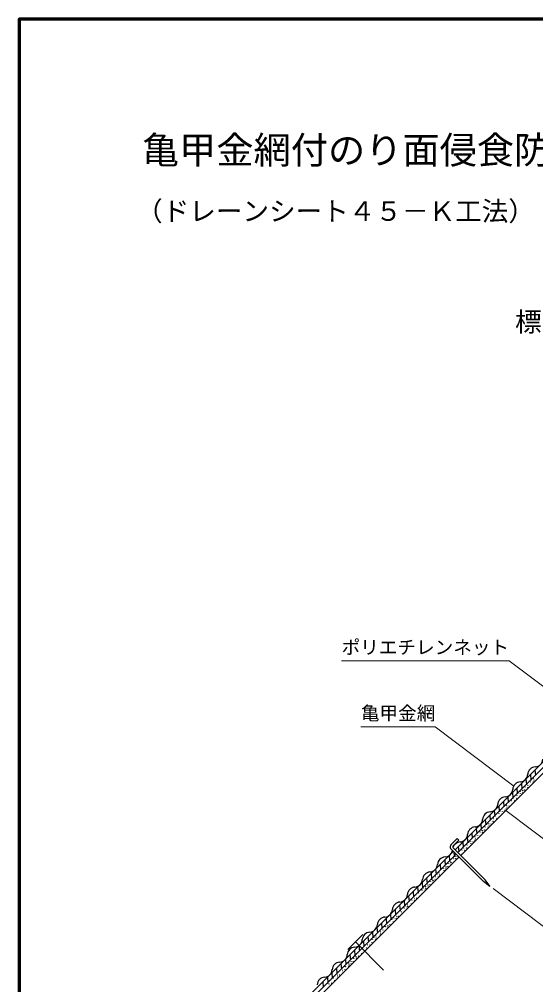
# Model space of a CAD drawing. Units: millimetres, scale not verified. Extents: x 200 to 8200, y 200 to 5824.
# Drawn here: x 200 to 2142, y 2106 to 5740 of the extents above; entities that cross this region are included whole.
import ezdxf
from ezdxf.enums import TextEntityAlignment as Align

# ---------------------------------------------------------------- set-up
doc = ezdxf.new("R2010")
doc.units = ezdxf.units.MM
doc.header["$LTSCALE"] = 20
for name, color, linetype, lineweight in [('C-STR', 1, 'Continuous', 25), ('C-STR-HTXT', 1, 'Continuous', 13), ('C-TTL', 2, 'Continuous', 70)]:
    doc.layers.add(name, color=color, linetype=linetype, lineweight=lineweight)
doc.layers.add('C-TTL-TXT', color=7, linetype='Continuous')
doc.styles.add('ＭＳ ゴシック', font='')
doc.styles.get('ＭＳ ゴシック').set_extended_font_data('MS Gothic')

msp = doc.modelspace()

# ---------------------------------------------------------------- linework, layer by layer
at = {"layer": 'C-STR', "color": 7}
for p, q in [((1838.61, 2613.51), (3113.12, 3888.02)), ((1849.22, 2602.9), (3119.33, 3873.02)), ((1859.82, 2592.3), (3125.54, 3858.02)), ((2139.04, 2913.94), (2140.75, 2894.44)), ((2105.1, 2880), (2106.81, 2860.49)), ((2122.07, 2896.97), (2123.78, 2877.47)), ((2071.16, 2846.06), (2072.87, 2826.55)), ((2088.13, 2863.03), (2089.84, 2843.52)), ((2037.22, 2812.12), (2038.92, 2792.61)), ((2054.19, 2829.09), (2055.9, 2809.58)), ((2003.28, 2778.18), (2004.98, 2758.67)), ((2020.25, 2795.15), (2021.95, 2775.64)), ((1952.37, 2727.27), (1954.07, 2707.76)), ((1969.34, 2744.24), (1971.04, 2724.73)), ((1986.31, 2761.21), (1988.01, 2741.7)), ((1918.42, 2693.33), (1920.13, 2673.82)), ((1935.39, 2710.3), (1937.1, 2690.79)), ((1823.23, 2632.22), (1846.52, 2655.53)), ((1852.88, 2649.16), (1846.52, 2655.53)), ((1884.48, 2659.38), (1886.19, 2639.88)), ((1901.45, 2676.35), (1903.16, 2656.85)), ((1821.37, 2617.8), (1945.22, 2494.02)), ((1831.34, 2620.56), (1951.58, 2500.38)), ((1852.88, 2649.16), (1831.63, 2627.9)), ((1850.54, 2625.44), (1852.25, 2605.94)), ((1867.51, 2642.41), (1869.22, 2622.91)), ((1198.92, 1973.82), (1832.13, 2607.04)), ((1209.53, 1963.22), (1842.74, 2596.43)), ((1220.14, 1952.61), (1853.35, 2585.83)), ((1816.6, 2591.5), (1818.31, 2572)), ((1833.85, 2605.32), (1835.28, 2588.97)), ((1782.66, 2557.56), (1784.37, 2538.05)), ((1799.63, 2574.53), (1801.34, 2555.02)), ((1748.72, 2523.62), (1750.42, 2504.11)), ((1765.69, 2540.59), (1767.4, 2521.08)), ((1697.81, 2472.71), (1699.51, 2453.2)), ((1714.78, 2489.68), (1716.48, 2470.17)), ((1731.75, 2506.65), (1733.45, 2487.14)), ((1965.02, 2478.47), (1945.22, 2494.02)), ((1967.14, 2480.59), (1951.58, 2500.38)), ((1965.02, 2478.47), (1969.62, 2475.99)), ((1969.62, 2475.99), (1967.14, 2480.59)), ((1663.87, 2438.77), (1665.57, 2419.26)), ((1680.84, 2455.74), (1682.54, 2436.23)), ((1629.92, 2404.83), (1631.63, 2385.32)), ((1646.89, 2421.8), (1648.6, 2402.29)), ((1595.98, 2370.88), (1597.69, 2351.38)), ((1612.95, 2387.85), (1614.66, 2368.35)), ((1562.04, 2336.94), (1563.75, 2317.44)), ((1579.01, 2353.91), (1580.72, 2334.41)), ((1492.4, 2295.04), (1435.83, 2238.47)), ((1528.1, 2303), (1529.81, 2283.5)), ((1545.07, 2319.97), (1546.78, 2300.47)), ((1570.18, 2160.69), (1464.12, 2266.76)), ((1494.16, 2269.06), (1495.87, 2249.55)), ((1511.13, 2286.03), (1512.84, 2266.52)), ((1443.25, 2218.15), (1444.95, 2198.64)), ((1460.22, 2235.12), (1461.93, 2215.61)), ((1477.19, 2252.09), (1478.9, 2232.58)), ((1409.31, 2184.21), (1411.01, 2164.7)), ((1426.28, 2201.18), (1427.98, 2181.67)), ((1375.37, 2150.27), (1377.07, 2130.76)), ((1392.34, 2167.24), (1394.04, 2147.73)), ((1341.42, 2116.33), (1343.13, 2096.82)), ((1358.4, 2133.3), (1360.1, 2113.79))]:
    msp.add_line(p, q, dxfattribs=at)
for centre in [(2126.58, 2877.71), (2134.43, 2882.98), (2135.73, 2875.68), (2093.08, 2837.35), (2100.46, 2838.45), (2102.53, 2849.98), (2107.25, 2858.38), (2112.07, 2854.92), (2112.41, 2848.79), (2119.78, 2857.77), (2121.85, 2869.3), (2133.1, 2868.77), (2051.62, 2799.07), (2056.34, 2807.47), (2061.16, 2804), (2068.87, 2806.86), (2070.94, 2818.39), (2075.67, 2826.79), (2082.19, 2817.86), (2083.51, 2832.07), (2084.82, 2824.76), (2093.09, 2829.47), (2015.63, 2764.19), (2031.28, 2766.95), (2032.6, 2781.16), (2033.91, 2773.85), (2042.17, 2786.44), (2042.18, 2778.55), (2049.54, 2787.53), (2061.5, 2797.88), (1983.73, 2731.19), (1988.46, 2739.59), (1993.28, 2736.12), (1993.62, 2730), (2000.99, 2738.98), (2003.06, 2750.51), (2007.78, 2758.91), (2014.31, 2749.98), (2016.94, 2756.88), (2025.21, 2761.58), (1952.15, 2699.6), (1956.87, 2708), (1963.4, 2699.07), (1964.72, 2713.27), (1966.03, 2705.97), (1974.29, 2718.56), (1974.29, 2710.67), (1981.66, 2719.65), (1913.81, 2662.36), (1915.12, 2655.06), (1923.38, 2667.64), (1923.38, 2659.76), (1930.75, 2668.74), (1932.82, 2680.27), (1937.55, 2688.67), (1942.37, 2685.21), (1942.71, 2679.09), (1950.08, 2688.07), (1869.66, 2620.79), (1874.49, 2617.33), (1882.19, 2620.18), (1884.27, 2631.72), (1888.99, 2640.12), (1895.52, 2631.19), (1896.84, 2645.39), (1898.15, 2638.09), (1906.41, 2642.79), (1912.49, 2648.16), (1833.35, 2580.81), (1838.93, 2587.78), (1840.98, 2580.2), (1846.31, 2588.88), (1855.49, 2599.76), (1862.87, 2600.86), (1864.94, 2612.39), (1874.83, 2611.2), (1804.58, 2548.85), (1811.96, 2549.95), (1814.03, 2561.48), (1818.75, 2569.88), (1823.57, 2566.42), (1823.91, 2560.29), (1831.28, 2569.27), (1765.47, 2512.92), (1770.2, 2521.32), (1776.72, 2512.39), (1778.04, 2526.6), (1779.35, 2519.29), (1787.62, 2524), (1793.69, 2529.36), (1795.01, 2543.57), (1796.32, 2536.26), (1804.59, 2540.97), (1727.13, 2475.69), (1736.7, 2480.97), (1736.71, 2473.08), (1744.07, 2482.06), (1746.15, 2493.6), (1750.87, 2502), (1755.69, 2498.53), (1756.03, 2492.41), (1763.4, 2501.39), (1695.23, 2442.69), (1699.96, 2451.09), (1704.78, 2447.62), (1705.12, 2441.5), (1712.49, 2450.48), (1714.56, 2462.01), (1719.28, 2470.41), (1725.81, 2461.48), (1728.44, 2468.38), (1651.4, 2402.53), (1659.25, 2407.8), (1660.56, 2400.5), (1668.82, 2405.2), (1674.9, 2410.57), (1676.22, 2424.77), (1677.53, 2417.47), (1685.79, 2430.06), (1685.79, 2422.17), (1693.16, 2431.15), (1617.91, 2362.17), (1625.28, 2363.27), (1627.35, 2374.8), (1632.08, 2383.2), (1636.9, 2379.74), (1637.24, 2373.62), (1644.61, 2382.6), (1646.68, 2394.13), (1657.93, 2393.6), (1581.16, 2332.29), (1585.99, 2328.83), (1593.69, 2331.68), (1595.77, 2343.22), (1600.49, 2351.62), (1607.02, 2342.69), (1608.34, 2356.89), (1609.65, 2349.59), (1617.91, 2354.29), (1556.1, 2291.78), (1557.43, 2305.98), (1558.73, 2298.68), (1566.99, 2311.26), (1567, 2303.38), (1574.37, 2312.36), (1576.44, 2323.89), (1586.33, 2322.7), (1508.56, 2256.01), (1513.28, 2264.41), (1518.1, 2260.95), (1518.44, 2254.82), (1525.81, 2263.8), (1527.88, 2275.34), (1532.61, 2283.74), (1539.13, 2274.8), (1540.46, 2289.01), (1541.76, 2281.71), (1476.97, 2224.42), (1481.7, 2232.82), (1488.22, 2223.89), (1489.54, 2238.1), (1490.85, 2230.79), (1499.11, 2243.38), (1499.12, 2235.5), (1506.49, 2244.48), (1438.63, 2187.19), (1448.2, 2192.47), (1448.21, 2184.58), (1455.58, 2193.57), (1457.65, 2205.1), (1462.37, 2213.5), (1467.19, 2210.03), (1467.53, 2203.91), (1474.9, 2212.89), (1406.74, 2154.19), (1411.46, 2162.59), (1416.28, 2159.12), (1416.62, 2153), (1423.99, 2161.98), (1426.06, 2173.51), (1437.31, 2172.98), (1439.94, 2179.88), (1360.55, 2111.68), (1365.37, 2108.21), (1373.08, 2111.07), (1375.15, 2122.6), (1379.87, 2131), (1386.4, 2122.07), (1387.72, 2136.28), (1389.03, 2128.97), (1397.29, 2141.56), (1397.3, 2133.67), (1404.66, 2142.65)]:
    msp.add_circle(centre, 0.3, dxfattribs=at)
at = {"layer": 'C-STR'}
for centre, start, end in [((2138.31, 2956.23), 273.88791, 356.11209), ((2142.44, 2895.53), 93.88791, 176.11209), ((2081.74, 2899.66), 273.88791, 356.11209), ((2025.17, 2843.09), 273.88791, 356.11209), ((2085.87, 2838.97), 93.88791, 176.11209), ((2029.3, 2782.4), 93.88791, 176.11209), ((1968.61, 2786.52), 273.88791, 356.11209), ((1912.04, 2729.95), 273.88791, 356.11209), ((1972.73, 2725.83), 93.88791, 176.11209), ((1916.16, 2669.26), 93.88791, 176.11209), ((1855.47, 2673.39), 273.88791, 356.11209), ((1859.59, 2612.69), 93.88791, 162.8542), ((1803.02, 2556.12), 93.88791, 176.11209), ((1798.9, 2616.82), 273.88791, 348.03481), ((1742.33, 2560.25), 273.88791, 356.11209), ((1746.46, 2499.55), 93.88791, 176.11209), ((1689.89, 2442.99), 93.88791, 176.11209), ((1685.76, 2503.68), 273.88791, 356.11209), ((1629.19, 2447.11), 273.88791, 356.11209), ((1633.32, 2386.42), 93.88791, 176.11209), ((1572.63, 2390.54), 273.88791, 356.11209), ((1516.06, 2333.97), 273.88791, 356.11209), ((1576.75, 2329.85), 93.88791, 176.11209), ((1520.18, 2273.28), 93.88791, 176.11209), ((1459.49, 2277.41), 273.88791, 356.11209), ((1402.92, 2220.84), 273.88791, 356.11209), ((1463.61, 2216.71), 93.88791, 176.11209), ((1407.05, 2160.14), 93.88791, 176.11209), ((1346.35, 2164.27), 273.88791, 356.11209), ((1350.48, 2103.58), 93.88791, 176.11209)]:
    msp.add_arc(centre, 30.42, start, end, dxfattribs=at)
at = {"layer": 'C-STR', "color": 7}
for centre, radius, start, end in [((1831.91, 2623.77), 12.12, 135.76262, 209.53793), ((1834.87, 2624.09), 5, 130.3409, 225.01704)]:
    msp.add_arc(centre, radius, start, end, dxfattribs=at)
at = {"layer": 'C-STR-HTXT'}
for p, q in [((1411.99, 3324.94), (2041.99, 3324.94)), ((2041.99, 3324.94), (2337.6, 3101.77)), ((1484.37, 3076.78), (1764.37, 3076.78)), ((1764.37, 3076.78), (2059.98, 2853.61)), ((2029.3, 2761.77), (2324.91, 2538.6)), ((1981.77, 2467.2), (2263.65, 2254.4))]:
    msp.add_line(p, q, dxfattribs=at)
at = {"layer": 'C-TTL'}
msp.add_lwpolyline([(200, 200), (8200, 200), (8200, 5740), (200, 5740)], close=True, dxfattribs=at)

# ---------------------------------------------------------------- texts
at = {"layer": 'C-STR-HTXT', "color": 7, "style": 'ＭＳ ゴシック'}
for s, p in [('ポリエチレンネット', (1411.99, 3334.94)), ('亀甲金網', (1484.37, 3086.78))]:
    msp.add_text(s, height=51.32, dxfattribs=at).set_placement(p, align=Align.BOTTOM_LEFT)
at = {"layer": 'C-TTL-TXT', "color": 3, "style": 'ＭＳ ゴシック'}
for s, height, p in [('亀甲金網付のり面侵食防止シート工標準施工図', 102.6, (661.05, 5165.74)), ('（ドレーンシート４５－Ｋ工法）', 73.31, (639.12, 4959.24))]:
    msp.add_text(s, height=height, dxfattribs=at).set_placement(p, align=Align.BOTTOM_LEFT)
at = {"layer": 'C-TTL-TXT', "style": 'ＭＳ ゴシック'}
msp.add_text('標準断面図', height=73.31, dxfattribs=at).set_placement((2064.32, 4542.78), align=Align.BOTTOM_LEFT)

doc.saveas('drawing.dxf')
